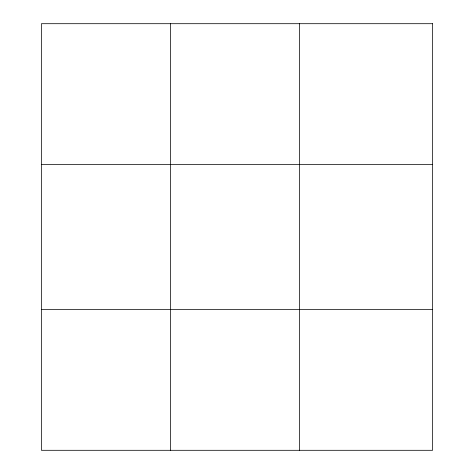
<?xml version="1.0" encoding="UTF-8"?>
<svg xmlns="http://www.w3.org/2000/svg" width="474" height="474" viewBox="0 0 474 474"><rect width="100%" height="100%" fill="white"/><g stroke="black" fill="none" stroke-linecap="round" stroke-linejoin="round"><path stroke-width="0.71" d="M170.504 23.7L170.504 450.3M299.586 23.7L299.586 450.3M41.428 164.478L432.572 164.478M41.428 309.522L432.572 309.522M432.572 23.7L432.572 450.3L41.428 450.3L41.428 23.7L432.572 23.7"/></g></svg>
